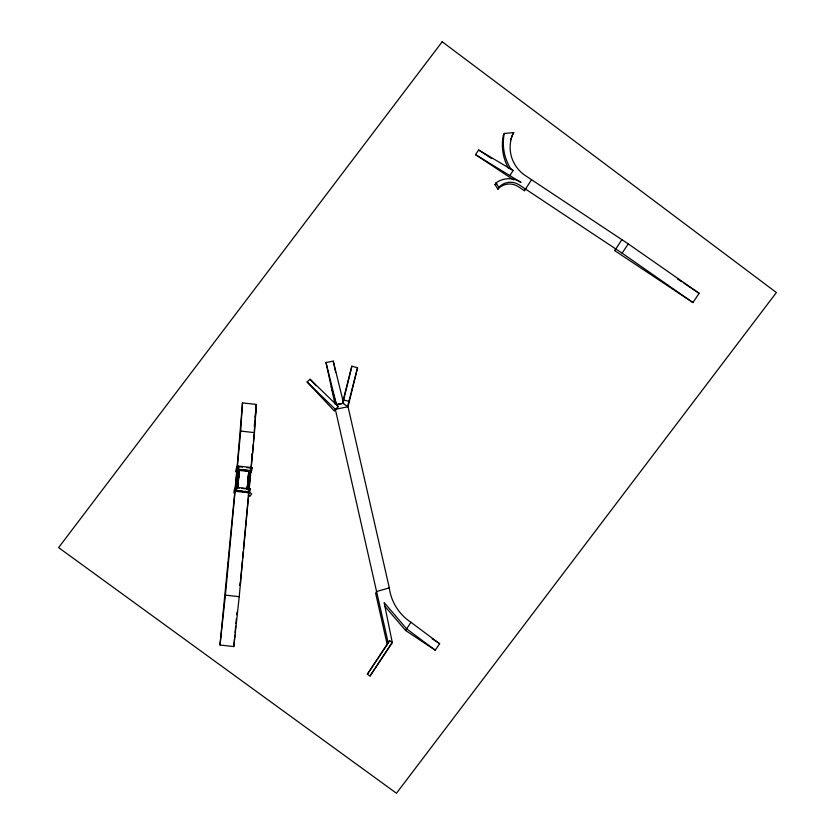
<?xml version="1.0" encoding="UTF-8"?>
<svg xmlns="http://www.w3.org/2000/svg" width="835" height="835" viewBox="0 0 835 835"><rect width="100%" height="100%" fill="white"/><g stroke="black" fill="none" stroke-linecap="round" stroke-linejoin="round"><path stroke-width="1.25" d="M237.631 471.618L237.036 478.288L238.079 472.025M238.184 476.221L239.019 472.119M238.57 471.712L238.434 478.434M248.506 475.856L248.496 480.01L249.112 473.268M248.172 478.204L248.663 472.861M250.009 474.28L248.997 479.624L250.051 473.372M249.467 479.676L249.602 472.965M236.754 486.294L236.879 479.885L237.505 479.958L236.451 484.968L236.931 479.405L237.182 482.828M237.86 485.114L237.871 479.499L238.121 482.933M247.953 486.262L247.964 480.647L248.214 484.07M248.882 486.367L248.84 481.732M249.362 480.803L248.715 487.64M237.234 482.4L236.963 479.071L238.048 472.934M248.987 491.721L239.227 596.691L233.8 646.572L219.991 645.017L225.419 595.136L240.678 431.069L242.494 402.929L256.345 404.401L254.257 431.455M249.227 489.143L254.477 432.624L256.303 404.474L255.103 417.396M239.04 471.765L237.641 486.815L238.539 472.61M248.266 483.632L247.995 480.302L248.945 476.294M249.415 476.347L248.966 480.073L249.884 476.399M248.684 484.133L249.435 475.96M252.608 452.716L253.266 444.251M253.464 441.684L254.059 434.012M236.952 484.446L236.743 481.252M236.921 485.02L237.349 479.937M237.39 485.072L237.818 479.979L238.434 480.052M238.288 480.031L237.328 485.542M248.433 482.139L247.317 487.483L248.245 482.536M247.484 486.21L247.911 481.127L248.527 481.2M248.381 481.169L247.421 486.69M248.736 482.505L248.83 486.836L249.321 481.273M219.991 645.017L235.032 489.644M242.494 402.929L237.088 467.548M237.203 469.792L238.288 469.907L237.203 469.792L237.516 469.218L251.471 470.794L250.082 471.159M237.568 466.222L236.138 468.832L235.846 471.9L237.276 469.28L237.724 466.233M235.856 487.076L235.47 490.448L233.883 492.974L234.176 489.905L235.856 487.076L236.931 487.202L236.597 490.416M237.432 469.374L237.808 466.003L251.773 467.569L251.387 470.95M236.169 486.982L237.724 470.262L238.58 469.667L251.168 471.274M236.639 487.035L238.194 470.314A12.024 0.637 -84 0 1 236.879 485.761M238.8 466.358L238.559 469.343M247.911 492.212L236.629 490.74L236.211 491.429M237.338 485.093L237.829 479.363M238.069 476.785L239.134 470.408L237.578 487.129M237.662 491.063L237.13 490.75M248.757 471.504L247.087 489.508A12.024 0.637 -84 0 0 248.757 471.504L249.227 471.545A12.024 0.637 -84 0 1 247.901 487.003M246.962 492.107L245.542 491.46M247.264 491.773L247.807 491.711M247.786 487.536L249.227 471.545M248.256 487.035L248.736 481.899M248.976 479.321L249.905 470.94L238.559 469.708M248.245 487.588L249.185 482.651M249.582 473.32L249.582 478.361M233.8 646.572L234.865 635.101M235.094 632.554L235.689 626.187M235.929 623.641L236.399 618.537M236.754 614.717L236.994 612.17M248.611 488.371L249.696 471.608A12.024 0.637 -84 0 1 248.371 487.055M254.268 426.445L254.623 422.562M248.339 491.898L248.726 488.517L249.811 488.642L249.425 492.024M250.312 471.462L250.124 473.508L251.554 470.888L251.836 467.819L250.594 467.683M250.302 470.825L250.688 467.443L250.375 468.091M249.237 485.344L249.717 480.198M250.072 476.336L250.604 472.161M242.369 560.723L240.083 585.377L240.605 581.88M242.62 558.124L243.215 551.643M243.455 549.044L248.653 493.234M250.897 469.093L252.337 453.52M247.703 492.723L248.392 491.742L248.12 492.306L249.206 492.431L249.811 488.642M251.158 471.358L251.46 468.132L246.44 467.548M234.844 491.23L249.122 492.827L249.592 491.961L249.884 488.892L236.889 487.348M237.871 479.499L238.173 482.494M238.403 478.873L238.987 473.027M248.496 480.01L248.642 473.664M249.435 480.115L249.582 473.769M248.83 486.836L248.204 488.005M237.944 480.135L238.695 477.234M249.717 478.476L248.726 483.695M336.338 404.693L342.851 403.315L351.848 366.21L357.526 367.734L348.038 406.749L389.308 587.892A48.472 47.188 28.7 0 0 410.914 622.273L439.627 643.712L435.275 650.204L405.601 630.509L384.82 606.2M342.987 400.8L351.848 366.21M347.715 406.029L357.526 367.734M236.796 470.616L235.126 488.621M238.288 469.907L238.601 469.27M238.706 469.468L251.554 470.888M251.627 454.824L252.577 453.081M236.618 487.838L236.931 487.202M235.553 490.302L235.24 490.865L236.326 490.98L236.639 490.343M237.902 490.938L238.559 490.677M251.45 468.216L251.773 467.569M250.082 471.232L250.385 470.669M251.366 468.685L251.836 467.819M239.843 491.105L238.163 490.865M248.412 489.091L248.726 488.517M249.404 489.759L249.884 488.892M249.206 492.431L249.508 491.867M342.851 403.315L348.038 406.749L335.346 409.327L334.397 411.07L307.092 381.96L310.077 379.257L338.332 406.624L335.346 409.327L388.192 642.835L367.358 674.231L370.02 676.006L392.273 642.491L384.121 602.505L406.561 628.765L435.275 650.204M343.602 403.315L333.259 361.137L325.994 362.515L334.929 403.879M621.887 239.655L614.737 250.646L692.946 302.552L699.145 293.304L628.285 243.904L525.507 175.705A34.068 33.17 28.7 0 1 513.692 132.567L504.298 133.464L503.348 135.218A49.328 48.023 28.7 0 0 508.358 168.065M513.692 132.567L512.732 134.31A34.068 33.17 28.7 0 0 511.479 137.065M525.789 188.658L524.411 190.714L518.358 186.696A15.75 15.333 28.7 0 0 497.89 189.18L495.009 184.66L495.959 182.917A21.71 21.136 28.7 0 1 520.998 182.427L475.533 154.632L478.653 149.987L513.191 170.538L510.081 175.183M497.89 189.18L498.85 187.426A15.75 15.333 28.7 0 1 519.318 184.942L622.096 253.151L692.946 302.552M510.822 169.129L510.884 169.004A49.328 48.023 28.7 0 1 504.298 133.464M524.411 190.714L531.561 179.713M405.601 630.509L410.914 622.273M367.358 674.231L389.611 640.716L392.273 642.491L370.02 676.006M614.737 250.646L616.115 248.59M622.096 253.151L628.285 243.904M388.192 642.835L389.611 640.716M389.308 587.892L376.585 591.524L375.625 593.278L387.242 644.578M343.676 403.19L336.411 404.568L331.255 386.887M237.599 472.506L237.474 474.614M237.724 477.453L237.516 479.749M248.757 478.695L248.538 480.991M236.963 479.071L237.004 480.031M238.372 479.217L238.455 479.843M240.678 431.069L254.477 432.624M238.789 466.692L242.609 467.12M236.806 470.157L251.084 471.754M235.762 487.306L235.324 490.354L249.592 491.961M236.827 487.765L239.374 488.058M241.931 488.339L247.035 488.913M236.545 490.834L248.026 492.128M225.419 595.136L239.227 596.691M343.707 399.986L349.374 401.52M677.425 278.89L681.767 281.771M683.938 283.211L699.145 293.304M510.884 169.004L513.191 170.538M478.653 149.987L491.596 158.577M475.533 154.632L513.535 179.849M249.07 492.045L251.679 493.777L249.978 496.314L248.235 495.155M432.206 638.785L439.627 643.712M307.092 381.96L335.346 409.327M338.332 406.624L336.411 404.568L325.994 362.515M310.077 379.257L316.204 385.791M495.959 182.917L498.85 187.426M333.259 361.137L335.66 372.295M510.498 139.915A34.068 33.17 28.7 0 1 511.124 138.005M495.009 184.66A21.71 21.136 28.7 0 1 496.835 183.449M239.134 470.408A12.024 0.637 -84 0 1 237.464 488.412M238.664 470.355A12.024 0.637 -84 0 1 236.994 488.36M250.166 471.65A12.024 0.637 -84 0 1 248.84 487.108M237.724 470.262A12.024 0.637 -84 0 1 236.409 485.709M442.195 41.75L58.617 547.603L396.458 793.25L776.383 292.532L442.195 41.75"/></g></svg>
